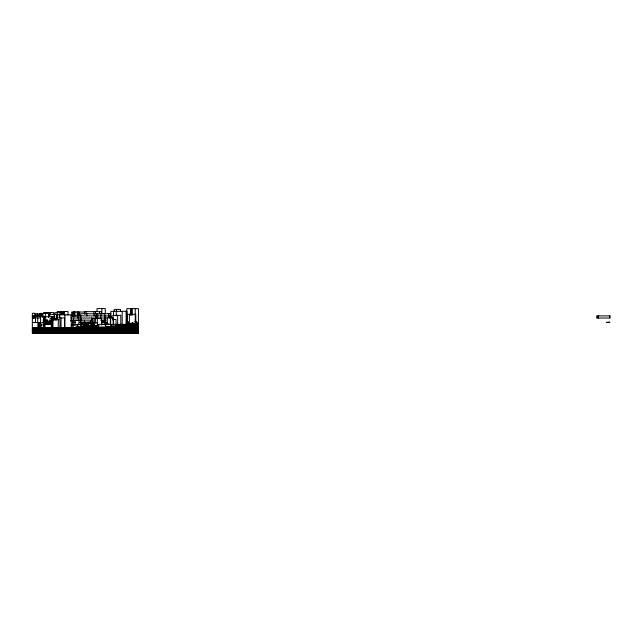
<?xml version="1.0" encoding="UTF-8"?>
<svg xmlns="http://www.w3.org/2000/svg" width="642" height="642" viewBox="0 0 642 642"><rect width="100%" height="100%" fill="white"/><g stroke="black" fill="none" stroke-linecap="round" stroke-linejoin="round"><path stroke-width="0.96" d="M43.728 312.542L53.767 312.542L53.767 315.182M101.179 313.601L110.865 313.657M34.909 313.866L40.534 313.866M57.78 314.395L48.704 314.395L48.704 317.076M35.013 314.981L42.926 314.981L42.926 316.875M32.349 315.615L39.948 315.615M32.349 315.936L36.056 315.936M70.58 315.88L111.01 315.88L111.01 317.79M33.151 316.626L43.905 316.626L43.905 325.638M43.985 316.731L54.771 316.731L54.771 318.456M43.303 316.939L45.718 316.939L45.718 320.759M32.349 317.742L35.462 317.742L35.462 322.541M32.349 317.95L40.486 317.95M70.58 318.007L104.823 318.007M56.969 318.641L50.028 318.641L50.028 322.364M113.417 319.491L116.058 319.491L116.058 324.9M104.357 319.596L104.798 319.596M104.357 319.724L104.782 319.724M42.934 320.125L47.612 320.125L47.612 321.714M70.604 320.125L93.21 320.125M100.642 320.125L105.986 320.125M79.953 320.286L81.911 320.125M104.405 320.254L105.745 320.254M80.451 320.446L74.994 320.446L74.994 325.141M52.275 320.759L50.862 320.759L50.862 323.672M92.536 320.655L90.827 320.655L90.827 322.42M101.259 320.655L105.745 320.655M70.459 320.815L73.228 320.815L73.14 327.548M50.574 321.185L45.269 321.185L45.285 324.683M135.229 321.185L135.478 321.714M101.316 321.714L103.924 321.714M126.498 321.714L128.28 321.714M135.061 321.714L136.321 321.714L136.321 322.244M43.351 322.244L43.383 323.303L43.463 320.125M48.447 322.244L51.729 322.244M72.907 322.244L75.836 322.244M79.504 322.244L86.445 322.244L86.445 323.664M94.254 322.244L87.143 322.244L87.143 325.43M126.498 322.244L128.28 322.244M135.061 322.244L136.81 322.244L136.882 323.303M84.391 322.244L91.188 322.244M32.349 322.509L38.793 322.509L38.777 327.548M79.793 322.404L84.391 322.404L84.391 320.125M52.459 322.725L39.098 322.774L39.098 327.548L39.162 324.9L44.362 324.9M126.498 322.774L128.24 322.774L128.24 323.303M132.886 322.774L132.22 322.774L132.22 323.303M43.688 322.83L48.977 322.83M93.628 323.303L88.732 323.303L88.732 325.959M126.498 323.303L128.841 323.303L128.841 323.841M87.93 323.44L85.683 323.44L85.683 324.37M85.683 323.841L87.93 323.841M93.21 323.841L94.181 323.841M126.057 323.841L138.423 323.841M87.184 323.969L80.844 324.13L84.784 323.969M132.26 323.969L135.935 323.969M38.263 324.37L41.136 324.37L41.136 327.548M44.964 324.37L51.673 324.37L51.673 327.548M72.963 324.37L75.836 324.37M77.225 324.37L87.673 324.37M92.456 324.37L94.181 324.37M138.423 324.37L98.146 324.37L98.146 327.019M83.027 324.499L86.919 324.499M120.223 324.499L138.423 324.499M72.241 324.635L75.218 324.659M82.906 324.635L83.813 324.635M38.777 324.9L38.247 324.9L38.247 327.548M70.981 324.9L77.77 324.9L77.77 326.666M83.027 324.9L87.866 324.9M92.368 324.9L94.254 324.9M117.125 324.9L138.423 324.9M82.794 325.029L86.189 325.029M117.125 325.029L138.423 325.029M84.319 325.43L98.844 325.43M117.125 325.43L138.423 325.43M84.319 325.558L89.214 325.558M93.973 325.558L98.844 325.558M117.125 325.558L125.84 325.558M82.906 325.959L98.378 325.959M138.423 325.959L110.48 325.959L110.48 326.489M98.378 326.088L83.813 326.489M82.987 326.489L98.378 326.489M105.529 326.489L138.423 326.489M86.333 326.626L98.378 326.626M138.423 327.019L75.708 327.019L75.708 327.548M76.286 327.155L92.36 327.155M32.349 327.548L138.423 327.548M50.983 327.685L52.572 327.685M58.534 327.685L80.306 327.685M32.349 328.078L138.423 328.078M32.349 328.608L138.423 328.608M32.349 329.137L138.423 329.137M32.349 329.675L138.423 329.675M32.349 330.205L138.423 330.205M32.349 330.734L138.423 330.734M32.349 331.264L138.423 331.264M32.349 331.794L138.423 331.794M32.349 332.323L138.423 332.323M32.349 332.853L138.423 332.853M609.731 315.88L609.731 318.007M598.296 315.88L598.296 318.007M598.127 315.88L598.127 318.007M137.813 323.841L137.813 323.303L135.237 323.303L135.237 322.774L137.316 322.774L137.316 323.303M137.621 323.841L137.621 324.37M137.613 324.9L137.613 325.43M136.545 322.244L136.545 324.37M136.545 324.9L136.545 325.43M136.433 323.841L136.433 324.37M136.313 323.303L136.313 323.841M135.935 322.244L135.935 322.774M135.935 323.841L135.935 324.37M135.735 323.841L135.735 314.291L127.357 314.291L127.357 323.303M135.574 314.291L135.623 323.841M135.542 322.774L135.542 323.303M135.229 308.617L135.229 321.931M134.531 324.9L134.531 325.43M134.419 323.841L134.419 323.303L130.607 323.303L130.519 324.37M133.865 323.303L133.865 323.841M132.525 322.774L132.525 323.841M132.3 308.617L132.3 315.278M132.26 323.841L132.26 324.37M131.353 308.617L131.353 315.278M130.511 308.617L130.511 315.278M130.519 324.499L130.519 325.43M129.403 314.291L129.403 323.841M128.512 323.303L128.512 324.37M128.512 324.499L128.512 325.43M127.646 322.244L127.646 322.774M126.819 315.278L126.819 308.617L138.423 308.617L138.423 333.383L32.349 333.383L32.349 313.28L34.997 313.28L34.997 316.049M126.851 323.841L126.851 324.37L126.907 311.322L110.857 311.322L110.857 317.846M126.474 311.322L126.474 324.37M126.113 311.322L126.113 324.37M125.84 324.9L125.84 325.959M125.72 325.43L125.72 325.959M125.495 325.43L125.495 325.959M124.492 325.029L124.492 325.959M122.486 325.029L122.486 325.959M122.189 311.322L122.189 324.37M120.808 324.9L120.808 315.35L112.84 315.35L112.84 320.125M120.479 325.029L120.479 325.959M120.447 311.346L120.447 309.412L114.188 309.412L114.188 311.346M120.223 324.37L120.223 325.43M118.465 324.37L118.465 324.9M118.465 325.029L118.465 325.959M117.671 315.35L117.671 324.9M117.486 324.37L117.486 326.489M116.579 309.412L116.579 311.346M116.298 311.322L116.298 315.984M115.456 324.37L115.456 326.489M113.538 311.322L113.538 315.984M113.562 319.491L113.562 324.9M113.185 324.9L113.185 317.894L105.601 317.894L105.601 322.902M111.507 325.959L111.507 326.489M111.435 325.959L111.435 326.489M110.785 315.88L110.785 317.79M110.673 317.894L110.673 324.9M110.296 317.894L110.296 324.9M110.199 313.657L110.199 316.362M109.092 315.88L109.092 317.79M108.426 313.601L108.426 316.329M108.073 324.9L108.073 323.303L105.93 323.303L105.93 324.9M107.326 317.894L107.326 323.897M106.46 324.9L106.46 322.244L101.918 322.244L101.918 324.9M105.529 324.37L105.529 327.019M105.457 320.655L105.457 322.42M105.272 313.537L105.272 308.617L97.014 308.617L97.014 311.571M104.823 320.125L104.823 313.761L80.659 313.761L80.659 315.88M104.798 315.88L104.782 320.655M104.469 320.125L104.437 319.596L104.405 320.655M104.261 322.244L104.261 324.9M104.044 320.655L104.044 322.42M103.932 320.655L103.932 322.42M101.869 308.617L101.869 313.537M101.484 324.9L101.484 318.584L92.368 318.584L92.368 322.196M101.436 313.761L101.436 311.643L84.632 311.643L84.632 313.761M100.882 313.761L100.882 318.007M99.462 311.643L99.462 313.761M98.378 325.558L98.378 327.019M97.72 313.761L97.72 318.007M97.464 325.43L97.464 322.774L93.644 322.774L93.628 325.959M97.295 318.584L97.295 324.9M97.014 313.761L97.014 318.007M96.372 325.959L96.372 327.019M96.228 313.761L96.228 318.007M95.995 315.88L95.995 318.007M95.514 311.643L95.514 313.761M95.385 318.584L95.385 323.095M95.04 326.088L95.04 327.019M94.51 322.774L94.51 325.43M94.366 325.959L94.366 326.489M94.133 313.761L94.133 315.88M94.141 318.584L94.141 323.095M93.844 311.643L93.844 313.761M93.949 323.095L93.949 324.9M93.973 325.43L93.973 326.489M93.796 322.774L93.796 325.43M93.531 322.244L93.531 325.43M93.21 323.095L93.202 325.959M92.36 325.43L92.36 325.959M92.36 326.088L92.36 327.548M92.199 325.959L92.199 326.489M91.846 326.626L91.846 327.548M91.533 318.007L91.533 320.125M91.18 323.303L91.18 325.959M91.052 323.303L91.052 325.959M90.851 326.626L90.851 327.548M90.345 325.43L90.345 325.959M90.345 326.088L90.345 327.548M89.912 325.959L89.912 326.489M89.214 325.43L89.214 326.489M89.126 326.489L89.069 327.019M88.981 322.244L88.981 323.841M88.339 325.558L88.339 327.548M88.066 322.244L88.066 325.43M87.673 326.626L87.673 327.548M87.312 322.91L87.336 324.37M87.224 324.9L87.28 325.959M87.047 326.489L87.047 327.548M86.887 313.761L86.887 315.88M86.919 323.841L86.919 324.37M86.919 326.489L86.919 327.548M86.534 325.43L86.534 325.959M86.333 323.969L86.333 325.43M86.333 325.558L86.333 327.019M86.108 311.643L86.108 313.761M86.197 324.37L86.132 325.959M86.076 324.9L86.076 325.43M85.049 325.959L85.049 326.489M84.896 326.489L84.896 327.019M84.728 325.558L84.728 326.489M84.64 327.019L84.64 327.548M84.592 313.874L84.592 312.012L78.918 312.012L78.918 315.736M84.431 326.489L84.431 327.019M84.319 324.499L84.319 327.019M84.078 322.244L84.078 324.37M83.982 326.489L83.982 327.019M83.813 324.9L83.813 325.959M83.564 324.37L83.564 327.019M81.398 322.244L81.398 324.13M81.398 324.37L81.398 327.019M80.844 315.88L80.844 322.404M80.707 324.37L80.723 327.548M80.394 320.446L80.451 324.202M80.306 327.155L80.306 328.078M79.56 312.012L79.56 315.736M78.926 320.446L78.926 324.202M78.717 315.88L78.717 320.125M78.268 316.642L78.268 311.908L73.365 311.908L73.365 316.642M78.011 311.908L78.011 316.642M77.53 315.88L77.53 318.007M77.634 324.37L77.634 327.019M77.393 311.908L77.393 316.642M77.289 311.908L77.289 316.642M76.286 327.019L76.286 327.548M74.994 311.908L74.994 316.642M74.231 311.908L74.231 316.642M74.047 311.908L74.047 316.642M73.581 318.007L73.581 320.125M73.421 311.908L73.421 316.642M72.45 320.815L72.45 325.245M72.353 316.642L72.353 311.908L71.84 311.908L71.856 316.642M72.008 320.125L72.008 321.538M71.888 324.9L71.888 327.548M71.302 327.548L71.302 314.821L56.584 314.821L56.584 319.716M68.012 315.302L68.012 311.53L57.299 311.53L57.299 313.416M64.946 314.821L64.946 327.548M64.449 311.53L64.449 315.302M64.473 327.548L64.473 317.95L56.937 317.95L56.937 319.868M63.454 314.516L63.454 312.702L54.915 312.702L54.915 314.516M62.948 312.702L62.948 314.516M62.362 312.702L62.362 314.516M62.154 311.53L62.154 313.416M61.624 312.702L61.624 314.516M61.247 312.702L61.247 314.516M61.062 317.95L61.062 327.548M59.979 312.702L59.979 314.516M59.963 327.548L59.963 319.596L52.13 319.596L52.13 327.548M59.778 314.821L59.778 317.758M59.425 314.821L59.425 317.758M58.534 327.548L58.534 328.078M58.278 319.596L58.278 327.548M57.17 314.821L57.17 319.716M56.801 314.395L56.801 318.865M55.846 318.641L55.846 320.502M54.562 314.395L54.562 318.865M54.522 316.731L54.522 318.456M53.968 318.641L53.968 320.502M53.19 316.731L53.19 318.456M52.997 319.596L52.997 327.548M52.484 316.731L52.484 318.456M51.729 318.641L51.729 321.433M51.336 316.731L51.336 318.456M51.336 324.37L51.336 327.548M50.557 322.725L50.557 324.651M50.341 322.725L50.341 324.651M50.156 312.542L50.156 315.182M50.18 322.244L50.18 322.774M49.691 321.185L49.691 322.95M49.193 312.542L49.193 315.182M49.057 312.542L49.057 315.182M49.105 322.725L49.105 324.651M48.936 322.725L48.936 324.651M48.575 317.236L48.575 313.392L39.973 313.392L39.973 315.31M48.391 322.774L48.391 324.683M47.733 322.774L47.733 324.683M47.259 320.125L47.243 322.95M46.994 320.125L46.994 321.714M46.649 322.774L46.649 324.683M45.63 322.774L45.63 324.683M45.341 313.392L45.341 317.236M45.149 320.125L45.149 323.303M44.996 322.774L44.964 327.548M44.378 322.774L44.362 327.548M44.162 316.939L44.162 320.759M44.154 322.774L44.154 323.303M44.041 324.9L44.041 327.548M43.792 324.9L43.792 327.548M43.576 316.939L43.576 320.759M42.701 313.392L42.701 317.236M42.549 313.392L42.549 315.31M41.553 313.392L41.553 315.31M41.401 313.392L41.401 315.31M40.863 314.981L40.863 316.875M40.574 316.626L40.574 323.399M40.39 324.9L40.39 327.548M40.334 324.37L40.334 327.548M40.093 313.392L40.093 315.31M39.86 324.37L39.86 327.548M38.52 324.37L38.52 327.548M38.103 322.509L38.103 327.548M37.709 317.95L37.709 322.91M37.477 313.866L37.477 315.776M33.207 315.936L33.151 318.56M609.9 315.88L596.715 315.88L596.715 318.007L609.9 318.007L609.9 315.88M609.78 322.244L606.441 322.404L609.78 322.244"/></g></svg>
